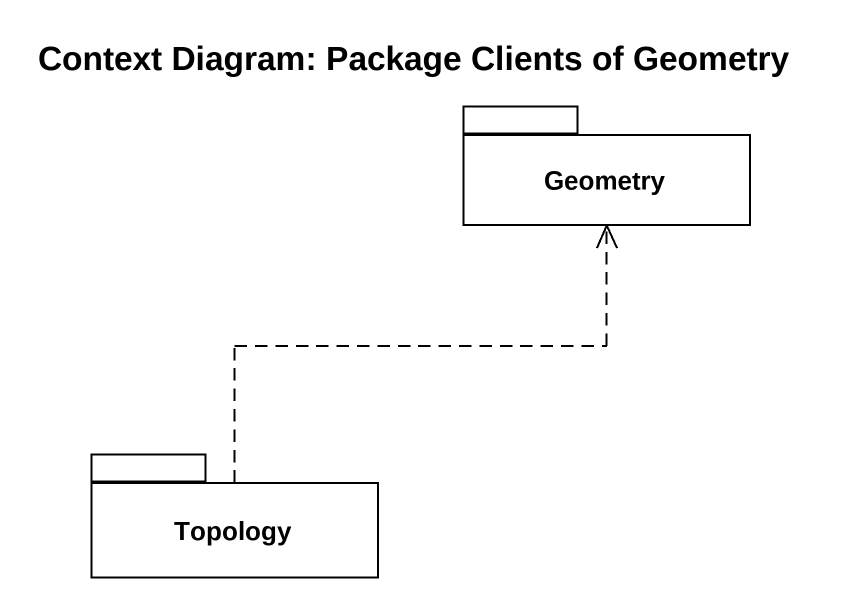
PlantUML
@startuml
title Context Diagram: Package Clients of Geometry
package Geometry {
}
package Topology {
}
Topology .up.> Geometry
@enduml
